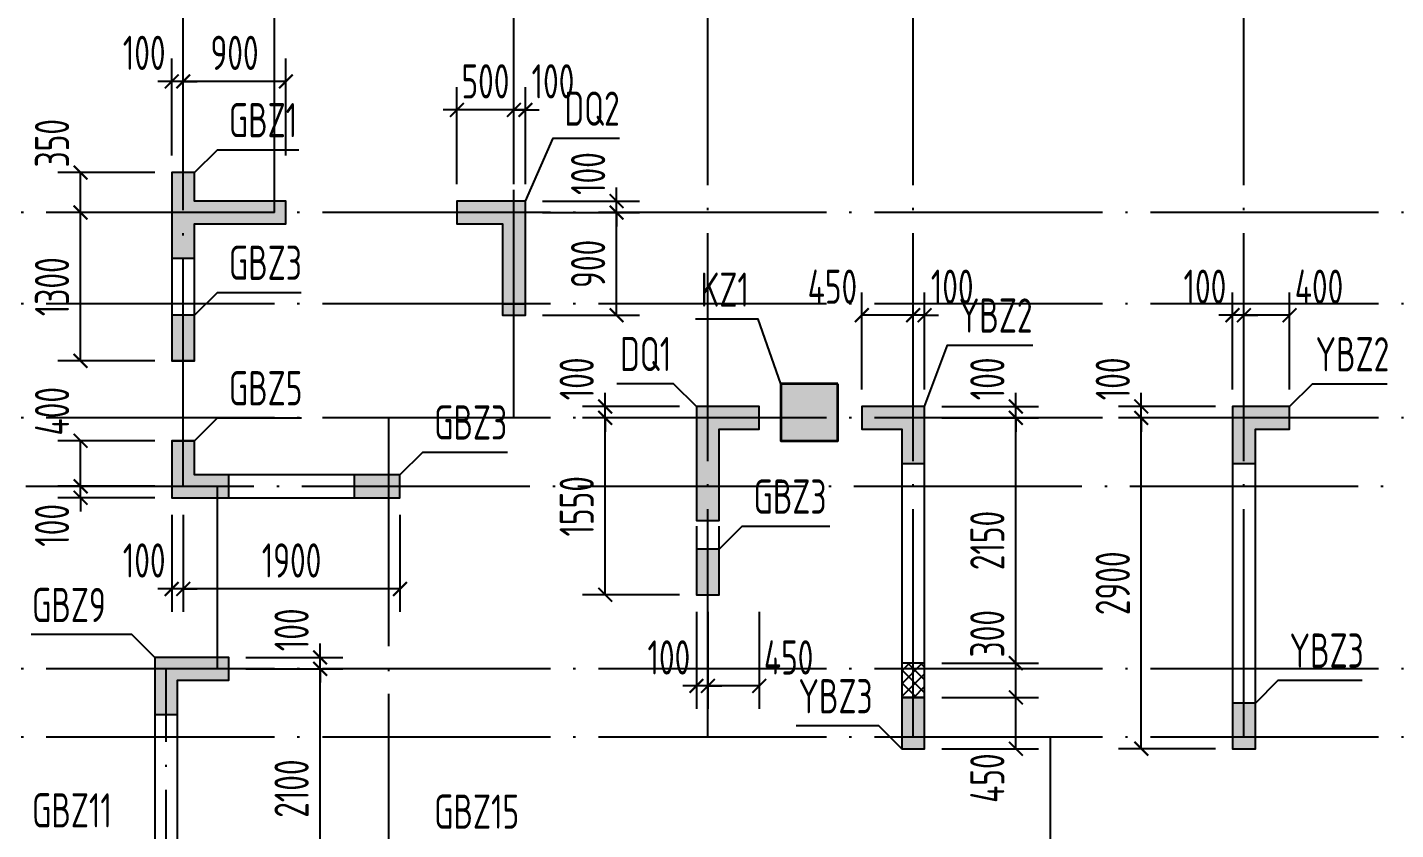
# Model space of a CAD drawing. Extents: x -812054 to 22247, y -644080 to 1003627.
# Drawn here: x -467722 to -455726, y -144690 to -137658 of the extents above; entities that cross this region are included whole.
import ezdxf
from ezdxf.enums import TextEntityAlignment as Align

# ---------------------------------------------------------------- set-up
doc = ezdxf.new("R2010")
doc.units = 0
doc.header["$LTSCALE"] = 1000
doc.linetypes.add('__DASH', pattern=[0.35, 0.25, -0.1])
doc.linetypes.add('DOTE', pattern=[2.42, 2, -0.2, 0.02, -0.2])
doc.layers.get('0').update_dxf_attribs({"linetype": 'CONTINUOUS'})
doc.layers.get('DEFPOINTS').update_dxf_attribs({"linetype": 'CONTINUOUS'})
for name, color, linetype in [('0z-约束构件', 1, 'CONTINUOUS'), ('A-DOTE', 10, 'DOTE'), ('COLU_DE_TEXT', 7, 'CONTINUOUS'), ('LABEL', 1, 'CONTINUOUS'), ('S-Q墙实线', 6, 'CONTINUOUS'), ('S-Q墙标注', 3, 'CONTINUOUS'), ('S-X详图填充', 252, 'CONTINUOUS'), ('S-X详图实线', 4, 'CONTINUOUS'), ('S-Z柱实线', 6, 'CONTINUOUS')]:
    doc.layers.add(name, color=color, linetype=linetype)
doc.styles.add('TSSD_REIN', font='tssdeng.shx', dxfattribs={"width": 0.7, "height": 300, "bigfont": 'tssdchn.shx'})
doc.styles.add('结构文字', font='zstxt.shx', dxfattribs={"width": 0.7, "bigfont": 'zshz.shx'})
doc.dimstyles.new('STRUCK', dxfattribs={"dimtxt": 400, "dimasz": 121, "dimexe": 200, "dimexo": 150, "dimgap": 115, "dimtad": 1, "dimdec": 0, "dimdsep": 46, "dimtxsty": '结构文字', "dimblk": 'ARCHTICK', "dimcen": 400, "dimclrd": 3, "dimclre": 3, "dimclrt": 7, "dimadec": 0, "dimazin": 0, "dimtfac": 1, "dimtdec": 0, "dimtix": 1, "dimtmove": 2, "dimatfit": 3, "dimldrblk": '_DIMX', "dimfxl": 1, "dimtolj": 1, "dimtzin": 0, "dimarcsym": 0})

# ---------------------------------------------------------------- blocks, each defined once
blk = doc.blocks.new('20210812.03353967')
at = {"layer": 'A-DOTE'}
for p, q in [((-200670.9, -51151.8), (-200670.9, -43152.1)), ((-197770.9, -50552.1), (-197770.9, -43152.1)), ((-196070.9, -53352.1), (-196070.9, -43152.1)), ((-194270.9, -53352.1), (-194270.9, -43152.1)), ((-191370.9, -53352.1), (-191370.9, -43152.1)), ((-199870.9, -48752.1), (-199870.9, -46652.1)), ((-163570.9, -48752.1), (-216570.9, -48752.1)), ((-163570.9, -49552.1), (-216570.9, -49552.1)), ((-163570.9, -50552.1), (-216570.9, -50552.1)), ((-198871.1, -50552.1), (-198870.9, -60652.1)), ((-216570.9, -51151.8), (-163570.9, -51151.8)), ((-200370.9, -52752.1), (-200370.9, -51152.1)), ((-163570.9, -52752.1), (-216570.9, -52752.1)), ((-200820.9, -60652.1), (-200820.9, -52752.1)), ((-163570.9, -53352.1), (-216570.9, -53352.1)), ((-193070.9, -53352.1), (-193070.9, -60652.1))]:
    blk.add_line(p, q, dxfattribs=at)
blk = doc.blocks.new('_ArchTick')
at = {"color": 0, "linetype": 'ByBlock', "const_width": 0.15}
blk.add_lwpolyline([(-0.5, -0.5), (0.5, 0.5)], dxfattribs=at)
blk = doc.blocks.new('*D698')
at = {"layer": 'DEFPOINTS', "color": 0, "transparency": 16777216}
for p in [(-457956, -141081), (-457156, -141081), (-457156, -143981)]:
    blk.add_point(p, dxfattribs=at)
at = {"layer": 'S-Q墙标注', "color": 3, "lineweight": -2, "transparency": 16777216}
for p, q in [((-457306, -141081), (-458156, -141081)), ((-457956, -143981), (-457956, -141081)), ((-457306, -143981), (-458156, -143981))]:
    blk.add_line(p, q, dxfattribs=at)
at = {"layer": 'S-Q墙标注', "color": 3, "lineweight": -2, "transparency": 16777216, "xscale": 121, "yscale": 121, "zscale": 121}
for p, rotation in [((-457956, -141081), 90), ((-457956, -143981), 270)]:
    blk.add_blockref('_ArchTick', p, dxfattribs=dict(at, rotation=rotation))
at = {"layer": 'S-Q墙标注', "color": 7, "transparency": 16777216, "insert": (-458206, -142531), "char_height": 300, "attachment_point": 5, "rotation": 90, "style": 'TSSD_REIN'}
blk.add_mtext('\\A1;2900', dxfattribs=at)
blk = doc.blocks.new('_DIMX')
blk.add_line((-150, 0), (150, 0))
at = {"const_width": 50}
blk.add_lwpolyline([(-70, -70), (70, 70)], dxfattribs=at)
blk = doc.blocks.new('*D699')
at = {"layer": 'DEFPOINTS', "color": 0, "transparency": 16777216}
for p in [(-457956, -140981), (-457156, -140981), (-457156, -141081)]:
    blk.add_point(p, dxfattribs=at)
at = {"layer": 'S-Q墙标注', "color": 3, "lineweight": -2, "transparency": 16777216}
for p, q in [((-457956, -140981), (-457956, -140860)), ((-457306, -140981), (-458156, -140981)), ((-457956, -141081), (-457956, -140981)), ((-457306, -141081), (-458156, -141081)), ((-457956, -141081), (-457956, -141202))]:
    blk.add_line(p, q, dxfattribs=at)
at = {"layer": 'S-Q墙标注', "color": 3, "lineweight": -2, "transparency": 16777216, "xscale": 121, "yscale": 121, "zscale": 121}
for p, rotation in [((-457956, -140981), 270), ((-457956, -141081), 90)]:
    blk.add_blockref('_ArchTick', p, dxfattribs=dict(at, rotation=rotation))
at = {"layer": 'S-Q墙标注', "color": 7, "transparency": 16777216, "insert": (-458206, -140739), "char_height": 300, "attachment_point": 5, "rotation": 90, "style": 'TSSD_REIN'}
blk.add_mtext('\\A1;100', dxfattribs=at)
blk = doc.blocks.new('*D700')
at = {"layer": 'DEFPOINTS', "color": 0, "transparency": 16777216}
for p in [(-457056, -140181), (-457056, -140981), (-456656, -140981)]:
    blk.add_point(p, dxfattribs=at)
at = {"layer": 'S-Q墙标注', "color": 3, "lineweight": -2, "transparency": 16777216}
for p, q in [((-457056, -140831), (-457056, -139981)), ((-456656, -140831), (-456656, -139981)), ((-456656, -140181), (-457056, -140181))]:
    blk.add_line(p, q, dxfattribs=at)
at = {"layer": 'S-Q墙标注', "color": 3, "lineweight": -2, "transparency": 16777216, "xscale": 121, "yscale": 121, "zscale": 121, "rotation": 180}
blk.add_blockref('_ArchTick', (-457056, -140181), dxfattribs=at)
at = {"layer": 'S-Q墙标注', "color": 3, "lineweight": -2, "transparency": 16777216, "xscale": 121, "yscale": 121, "zscale": 121}
blk.add_blockref('_ArchTick', (-456656, -140181), dxfattribs=at)
at = {"layer": 'S-Q墙标注', "color": 7, "transparency": 16777216, "insert": (-456398, -139931), "char_height": 300, "attachment_point": 5, "style": 'TSSD_REIN'}
blk.add_mtext('\\A1;400', dxfattribs=at)
blk = doc.blocks.new('*D701')
at = {"layer": 'DEFPOINTS', "color": 0, "transparency": 16777216}
for p in [(-457156, -140181), (-457156, -140981), (-457056, -140981)]:
    blk.add_point(p, dxfattribs=at)
at = {"layer": 'S-Q墙标注', "color": 3, "lineweight": -2, "transparency": 16777216}
for p, q in [((-457156, -140831), (-457156, -139981)), ((-457056, -140831), (-457056, -139981)), ((-457156, -140181), (-457277, -140181)), ((-457056, -140181), (-457156, -140181)), ((-457056, -140181), (-456935, -140181))]:
    blk.add_line(p, q, dxfattribs=at)
at = {"layer": 'S-Q墙标注', "color": 3, "lineweight": -2, "transparency": 16777216, "xscale": 121, "yscale": 121, "zscale": 121}
blk.add_blockref('_ArchTick', (-457156, -140181), dxfattribs=at)
at = {"layer": 'S-Q墙标注', "color": 3, "lineweight": -2, "transparency": 16777216, "xscale": 121, "yscale": 121, "zscale": 121, "rotation": 180}
blk.add_blockref('_ArchTick', (-457056, -140181), dxfattribs=at)
at = {"layer": 'S-Q墙标注', "color": 7, "transparency": 16777216, "insert": (-457398, -139931), "char_height": 300, "attachment_point": 5, "style": 'TSSD_REIN'}
blk.add_mtext('\\A1;100', dxfattribs=at)
blk = doc.blocks.new('*D702')
at = {"layer": 'DEFPOINTS', "color": 0, "transparency": 16777216}
for p in [(-459856, -143531), (-459056, -143531), (-459856, -143981)]:
    blk.add_point(p, dxfattribs=at)
at = {"layer": 'S-Q墙标注', "color": 3, "lineweight": -2, "transparency": 16777216}
for p, q in [((-459706, -143531), (-458856, -143531)), ((-459056, -143981), (-459056, -143531)), ((-459706, -143981), (-458856, -143981))]:
    blk.add_line(p, q, dxfattribs=at)
at = {"layer": 'S-Q墙标注', "color": 3, "lineweight": -2, "transparency": 16777216, "xscale": 121, "yscale": 121, "zscale": 121}
for p, rotation in [((-459056, -143531), 90), ((-459056, -143981), 270)]:
    blk.add_blockref('_ArchTick', p, dxfattribs=dict(at, rotation=rotation))
at = {"layer": 'S-Q墙标注', "color": 7, "transparency": 16777216, "insert": (-459306, -144239), "char_height": 300, "attachment_point": 5, "rotation": 90, "style": 'TSSD_REIN'}
blk.add_mtext('\\A1;450', dxfattribs=at)
blk = doc.blocks.new('*D703')
at = {"layer": 'DEFPOINTS', "color": 0, "transparency": 16777216}
for p in [(-459856, -140981), (-459056, -140981), (-459856, -141081)]:
    blk.add_point(p, dxfattribs=at)
at = {"layer": 'S-Q墙标注', "color": 3, "lineweight": -2, "transparency": 16777216}
for p, q in [((-459056, -140981), (-459056, -140860)), ((-459706, -140981), (-458856, -140981)), ((-459056, -141081), (-459056, -140981)), ((-459706, -141081), (-458856, -141081)), ((-459056, -141081), (-459056, -141202))]:
    blk.add_line(p, q, dxfattribs=at)
at = {"layer": 'S-Q墙标注', "color": 3, "lineweight": -2, "transparency": 16777216, "xscale": 121, "yscale": 121, "zscale": 121}
for p, rotation in [((-459056, -140981), 270), ((-459056, -141081), 90)]:
    blk.add_blockref('_ArchTick', p, dxfattribs=dict(at, rotation=rotation))
at = {"layer": 'S-Q墙标注', "color": 7, "transparency": 16777216, "insert": (-459306, -140739), "char_height": 300, "attachment_point": 5, "rotation": 90, "style": 'TSSD_REIN'}
blk.add_mtext('\\A1;100', dxfattribs=at)
blk = doc.blocks.new('*D704')
at = {"layer": 'DEFPOINTS', "color": 0, "transparency": 16777216}
for p in [(-459956, -140181), (-459956, -140981), (-459856, -140981)]:
    blk.add_point(p, dxfattribs=at)
at = {"layer": 'S-Q墙标注', "color": 3, "lineweight": -2, "transparency": 16777216}
for p, q in [((-459956, -140831), (-459956, -139981)), ((-459856, -140831), (-459856, -139981)), ((-459956, -140181), (-460077, -140181)), ((-459856, -140181), (-459956, -140181)), ((-459856, -140181), (-459735, -140181))]:
    blk.add_line(p, q, dxfattribs=at)
at = {"layer": 'S-Q墙标注', "color": 3, "lineweight": -2, "transparency": 16777216, "xscale": 121, "yscale": 121, "zscale": 121}
blk.add_blockref('_ArchTick', (-459956, -140181), dxfattribs=at)
at = {"layer": 'S-Q墙标注', "color": 3, "lineweight": -2, "transparency": 16777216, "xscale": 121, "yscale": 121, "zscale": 121, "rotation": 180}
blk.add_blockref('_ArchTick', (-459856, -140181), dxfattribs=at)
at = {"layer": 'S-Q墙标注', "color": 7, "transparency": 16777216, "insert": (-459614, -139931), "char_height": 300, "attachment_point": 5, "style": 'TSSD_REIN'}
blk.add_mtext('\\A1;100', dxfattribs=at)
blk = doc.blocks.new('*D705')
at = {"layer": 'DEFPOINTS', "color": 0, "transparency": 16777216}
for p in [(-460406, -140181), (-460406, -140981), (-459956, -140981)]:
    blk.add_point(p, dxfattribs=at)
at = {"layer": 'S-Q墙标注', "color": 3, "lineweight": -2, "transparency": 16777216}
for p, q in [((-460406, -140831), (-460406, -139981)), ((-459956, -140831), (-459956, -139981)), ((-459956, -140181), (-460406, -140181))]:
    blk.add_line(p, q, dxfattribs=at)
at = {"layer": 'S-Q墙标注', "color": 3, "lineweight": -2, "transparency": 16777216, "xscale": 121, "yscale": 121, "zscale": 121, "rotation": 180}
blk.add_blockref('_ArchTick', (-460406, -140181), dxfattribs=at)
at = {"layer": 'S-Q墙标注', "color": 3, "lineweight": -2, "transparency": 16777216, "xscale": 121, "yscale": 121, "zscale": 121}
blk.add_blockref('_ArchTick', (-459956, -140181), dxfattribs=at)
at = {"layer": 'S-Q墙标注', "color": 7, "transparency": 16777216, "insert": (-460664, -139931), "char_height": 300, "attachment_point": 5, "style": 'TSSD_REIN'}
blk.add_mtext('\\A1;450', dxfattribs=at)
blk = doc.blocks.new('*D706')
at = {"layer": 'DEFPOINTS', "color": 0, "transparency": 16777216}
for p in [(-462656, -141081), (-461856, -141081), (-461856, -142631)]:
    blk.add_point(p, dxfattribs=at)
at = {"layer": 'S-Q墙标注', "color": 3, "lineweight": -2, "transparency": 16777216}
for p, q in [((-462006, -141081), (-462856, -141081)), ((-462656, -142631), (-462656, -141081)), ((-462006, -142631), (-462856, -142631))]:
    blk.add_line(p, q, dxfattribs=at)
at = {"layer": 'S-Q墙标注', "color": 3, "lineweight": -2, "transparency": 16777216, "xscale": 121, "yscale": 121, "zscale": 121}
for p, rotation in [((-462656, -141081), 90), ((-462656, -142631), 270)]:
    blk.add_blockref('_ArchTick', p, dxfattribs=dict(at, rotation=rotation))
at = {"layer": 'S-Q墙标注', "color": 7, "transparency": 16777216, "insert": (-462906, -141856), "char_height": 300, "attachment_point": 5, "rotation": 90, "style": 'TSSD_REIN'}
blk.add_mtext('\\A1;1550', dxfattribs=at)
blk = doc.blocks.new('*D707')
at = {"layer": 'DEFPOINTS', "color": 0, "transparency": 16777216}
for p in [(-462656, -140981), (-461856, -140981), (-461856, -141081)]:
    blk.add_point(p, dxfattribs=at)
at = {"layer": 'S-Q墙标注', "color": 3, "lineweight": -2, "transparency": 16777216}
for p, q in [((-462656, -140981), (-462656, -140860)), ((-462006, -140981), (-462856, -140981)), ((-462656, -141081), (-462656, -140981)), ((-462006, -141081), (-462856, -141081)), ((-462656, -141081), (-462656, -141202))]:
    blk.add_line(p, q, dxfattribs=at)
at = {"layer": 'S-Q墙标注', "color": 3, "lineweight": -2, "transparency": 16777216, "xscale": 121, "yscale": 121, "zscale": 121}
for p, rotation in [((-462656, -140981), 270), ((-462656, -141081), 90)]:
    blk.add_blockref('_ArchTick', p, dxfattribs=dict(at, rotation=rotation))
at = {"layer": 'S-Q墙标注', "color": 7, "transparency": 16777216, "insert": (-462906, -140739), "char_height": 300, "attachment_point": 5, "rotation": 90, "style": 'TSSD_REIN'}
blk.add_mtext('\\A1;100', dxfattribs=at)
blk = doc.blocks.new('*D708')
at = {"layer": 'DEFPOINTS', "color": 0, "transparency": 16777216}
for p in [(-461756, -142631), (-461306, -142631), (-461756, -143431)]:
    blk.add_point(p, dxfattribs=at)
at = {"layer": 'S-Q墙标注', "color": 3, "lineweight": -2, "transparency": 16777216}
for p, q in [((-461756, -142781), (-461756, -143631)), ((-461306, -142781), (-461306, -143631)), ((-461306, -143431), (-461756, -143431))]:
    blk.add_line(p, q, dxfattribs=at)
at = {"layer": 'S-Q墙标注', "color": 3, "lineweight": -2, "transparency": 16777216, "xscale": 121, "yscale": 121, "zscale": 121, "rotation": 180}
blk.add_blockref('_ArchTick', (-461756, -143431), dxfattribs=at)
at = {"layer": 'S-Q墙标注', "color": 3, "lineweight": -2, "transparency": 16777216, "xscale": 121, "yscale": 121, "zscale": 121}
blk.add_blockref('_ArchTick', (-461306, -143431), dxfattribs=at)
at = {"layer": 'S-Q墙标注', "color": 7, "transparency": 16777216, "insert": (-461048, -143181), "char_height": 300, "attachment_point": 5, "style": 'TSSD_REIN'}
blk.add_mtext('\\A1;450', dxfattribs=at)
blk = doc.blocks.new('*D709')
at = {"layer": 'DEFPOINTS', "color": 0, "transparency": 16777216}
for p in [(-461856, -142631), (-461756, -142631), (-461856, -143431)]:
    blk.add_point(p, dxfattribs=at)
at = {"layer": 'S-Q墙标注', "color": 3, "lineweight": -2, "transparency": 16777216}
for p, q in [((-461856, -142781), (-461856, -143631)), ((-461756, -142781), (-461756, -143631)), ((-461856, -143431), (-461977, -143431)), ((-461756, -143431), (-461856, -143431)), ((-461756, -143431), (-461635, -143431))]:
    blk.add_line(p, q, dxfattribs=at)
at = {"layer": 'S-Q墙标注', "color": 3, "lineweight": -2, "transparency": 16777216, "xscale": 121, "yscale": 121, "zscale": 121}
blk.add_blockref('_ArchTick', (-461856, -143431), dxfattribs=at)
at = {"layer": 'S-Q墙标注', "color": 3, "lineweight": -2, "transparency": 16777216, "xscale": 121, "yscale": 121, "zscale": 121, "rotation": 180}
blk.add_blockref('_ArchTick', (-461756, -143431), dxfattribs=at)
at = {"layer": 'S-Q墙标注', "color": 7, "transparency": 16777216, "insert": (-462098, -143181), "char_height": 300, "attachment_point": 5, "style": 'TSSD_REIN'}
blk.add_mtext('\\A1;100', dxfattribs=at)
blk = doc.blocks.new('*D710')
at = {"layer": 'DEFPOINTS', "color": 0, "transparency": 16777216}
for p in [(-467256, -141681), (-466456, -141681), (-466456, -141781)]:
    blk.add_point(p, dxfattribs=at)
at = {"layer": 'S-Q墙标注', "color": 3, "lineweight": -2, "transparency": 16777216}
for p, q in [((-467256, -141681), (-467256, -141560)), ((-466606, -141681), (-467456, -141681)), ((-466606, -141781), (-467456, -141781)), ((-467256, -141781), (-467256, -141681)), ((-467256, -141781), (-467256, -141902))]:
    blk.add_line(p, q, dxfattribs=at)
at = {"layer": 'S-Q墙标注', "color": 3, "lineweight": -2, "transparency": 16777216, "xscale": 121, "yscale": 121, "zscale": 121}
for p, rotation in [((-467256, -141681), 270), ((-467256, -141781), 90)]:
    blk.add_blockref('_ArchTick', p, dxfattribs=dict(at, rotation=rotation))
at = {"layer": 'S-Q墙标注', "color": 7, "transparency": 16777216, "insert": (-467506, -142023), "char_height": 300, "attachment_point": 5, "rotation": 90, "style": 'TSSD_REIN'}
blk.add_mtext('\\A1;100', dxfattribs=at)
blk = doc.blocks.new('*D711')
at = {"layer": 'DEFPOINTS', "color": 0, "transparency": 16777216}
for p in [(-467256, -141281), (-466456, -141281), (-466456, -141681)]:
    blk.add_point(p, dxfattribs=at)
at = {"layer": 'S-Q墙标注', "color": 3, "lineweight": -2, "transparency": 16777216}
for p, q in [((-466606, -141281), (-467456, -141281)), ((-467256, -141681), (-467256, -141281)), ((-466606, -141681), (-467456, -141681))]:
    blk.add_line(p, q, dxfattribs=at)
at = {"layer": 'S-Q墙标注', "color": 3, "lineweight": -2, "transparency": 16777216, "xscale": 121, "yscale": 121, "zscale": 121}
for p, rotation in [((-467256, -141281), 90), ((-467256, -141681), 270)]:
    blk.add_blockref('_ArchTick', p, dxfattribs=dict(at, rotation=rotation))
at = {"layer": 'S-Q墙标注', "color": 7, "transparency": 16777216, "insert": (-467506, -141023), "char_height": 300, "attachment_point": 5, "rotation": 90, "style": 'TSSD_REIN'}
blk.add_mtext('\\A1;400', dxfattribs=at)
blk = doc.blocks.new('*D712')
at = {"layer": 'DEFPOINTS', "color": 0, "transparency": 16777216}
for p in [(-466356, -141781), (-464456, -141781), (-466356, -142581)]:
    blk.add_point(p, dxfattribs=at)
at = {"layer": 'S-Q墙标注', "color": 3, "lineweight": -2, "transparency": 16777216}
for p, q in [((-466356, -141931), (-466356, -142781)), ((-464456, -141931), (-464456, -142781)), ((-464456, -142581), (-466356, -142581))]:
    blk.add_line(p, q, dxfattribs=at)
at = {"layer": 'S-Q墙标注', "color": 3, "lineweight": -2, "transparency": 16777216, "xscale": 121, "yscale": 121, "zscale": 121, "rotation": 180}
blk.add_blockref('_ArchTick', (-466356, -142581), dxfattribs=at)
at = {"layer": 'S-Q墙标注', "color": 3, "lineweight": -2, "transparency": 16777216, "xscale": 121, "yscale": 121, "zscale": 121}
blk.add_blockref('_ArchTick', (-464456, -142581), dxfattribs=at)
at = {"layer": 'S-Q墙标注', "color": 7, "transparency": 16777216, "insert": (-465406, -142331), "char_height": 300, "attachment_point": 5, "style": 'TSSD_REIN'}
blk.add_mtext('\\A1;1900', dxfattribs=at)
blk = doc.blocks.new('*D713')
at = {"layer": 'DEFPOINTS', "color": 0, "transparency": 16777216}
for p in [(-466456, -141781), (-466356, -141781), (-466456, -142581)]:
    blk.add_point(p, dxfattribs=at)
at = {"layer": 'S-Q墙标注', "color": 3, "lineweight": -2, "transparency": 16777216}
for p, q in [((-466456, -141931), (-466456, -142781)), ((-466356, -141931), (-466356, -142781)), ((-466456, -142581), (-466577, -142581)), ((-466356, -142581), (-466456, -142581)), ((-466356, -142581), (-466235, -142581))]:
    blk.add_line(p, q, dxfattribs=at)
at = {"layer": 'S-Q墙标注', "color": 3, "lineweight": -2, "transparency": 16777216, "xscale": 121, "yscale": 121, "zscale": 121}
blk.add_blockref('_ArchTick', (-466456, -142581), dxfattribs=at)
at = {"layer": 'S-Q墙标注', "color": 3, "lineweight": -2, "transparency": 16777216, "xscale": 121, "yscale": 121, "zscale": 121, "rotation": 180}
blk.add_blockref('_ArchTick', (-466356, -142581), dxfattribs=at)
at = {"layer": 'S-Q墙标注', "color": 7, "transparency": 16777216, "insert": (-466698, -142331), "char_height": 300, "attachment_point": 5, "style": 'TSSD_REIN'}
blk.add_mtext('\\A1;100', dxfattribs=at)
blk = doc.blocks.new('*D714')
at = {"layer": 'DEFPOINTS', "color": 0, "transparency": 16777216}
for p in [(-463356, -139281), (-462556, -139281), (-463356, -140181)]:
    blk.add_point(p, dxfattribs=at)
at = {"layer": 'S-Q墙标注', "color": 3, "lineweight": -2, "transparency": 16777216}
for p, q in [((-463206, -139281), (-462356, -139281)), ((-462556, -140181), (-462556, -139281)), ((-463206, -140181), (-462356, -140181))]:
    blk.add_line(p, q, dxfattribs=at)
at = {"layer": 'S-Q墙标注', "color": 3, "lineweight": -2, "transparency": 16777216, "xscale": 121, "yscale": 121, "zscale": 121}
for p, rotation in [((-462556, -139281), 90), ((-462556, -140181), 270)]:
    blk.add_blockref('_ArchTick', p, dxfattribs=dict(at, rotation=rotation))
at = {"layer": 'S-Q墙标注', "color": 7, "transparency": 16777216, "insert": (-462806, -139731), "char_height": 300, "attachment_point": 5, "rotation": 90, "style": 'TSSD_REIN'}
blk.add_mtext('\\A1;900', dxfattribs=at)
blk = doc.blocks.new('*D715')
at = {"layer": 'DEFPOINTS', "color": 0, "transparency": 16777216}
for p in [(-463356, -139181), (-462556, -139181), (-463356, -139281)]:
    blk.add_point(p, dxfattribs=at)
at = {"layer": 'S-Q墙标注', "color": 3, "lineweight": -2, "transparency": 16777216}
for p, q in [((-462556, -139181), (-462556, -139060)), ((-463206, -139181), (-462356, -139181)), ((-462556, -139281), (-462556, -139181)), ((-463206, -139281), (-462356, -139281)), ((-462556, -139281), (-462556, -139402))]:
    blk.add_line(p, q, dxfattribs=at)
at = {"layer": 'S-Q墙标注', "color": 3, "lineweight": -2, "transparency": 16777216, "xscale": 121, "yscale": 121, "zscale": 121}
for p, rotation in [((-462556, -139181), 270), ((-462556, -139281), 90)]:
    blk.add_blockref('_ArchTick', p, dxfattribs=dict(at, rotation=rotation))
at = {"layer": 'S-Q墙标注', "color": 7, "transparency": 16777216, "insert": (-462806, -138939), "char_height": 300, "attachment_point": 5, "rotation": 90, "style": 'TSSD_REIN'}
blk.add_mtext('\\A1;100', dxfattribs=at)
blk = doc.blocks.new('*D716')
at = {"layer": 'DEFPOINTS', "color": 0, "transparency": 16777216}
for p in [(-463456, -138381), (-463456, -139181), (-463356, -139181)]:
    blk.add_point(p, dxfattribs=at)
at = {"layer": 'S-Q墙标注', "color": 3, "lineweight": -2, "transparency": 16777216}
for p, q in [((-463456, -139031), (-463456, -138181)), ((-463356, -139031), (-463356, -138181)), ((-463456, -138381), (-463577, -138381)), ((-463356, -138381), (-463456, -138381)), ((-463356, -138381), (-463235, -138381))]:
    blk.add_line(p, q, dxfattribs=at)
at = {"layer": 'S-Q墙标注', "color": 3, "lineweight": -2, "transparency": 16777216, "xscale": 121, "yscale": 121, "zscale": 121}
blk.add_blockref('_ArchTick', (-463456, -138381), dxfattribs=at)
at = {"layer": 'S-Q墙标注', "color": 3, "lineweight": -2, "transparency": 16777216, "xscale": 121, "yscale": 121, "zscale": 121, "rotation": 180}
blk.add_blockref('_ArchTick', (-463356, -138381), dxfattribs=at)
at = {"layer": 'S-Q墙标注', "color": 7, "transparency": 16777216, "insert": (-463114, -138131), "char_height": 300, "attachment_point": 5, "style": 'TSSD_REIN'}
blk.add_mtext('\\A1;100', dxfattribs=at)
blk = doc.blocks.new('*D717')
at = {"layer": 'DEFPOINTS', "color": 0, "transparency": 16777216}
for p in [(-463956, -138381), (-463956, -139181), (-463456, -139181)]:
    blk.add_point(p, dxfattribs=at)
at = {"layer": 'S-Q墙标注', "color": 3, "lineweight": -2, "transparency": 16777216}
for p, q in [((-463956, -139031), (-463956, -138181)), ((-463456, -139031), (-463456, -138181)), ((-463956, -138381), (-464077, -138381)), ((-463456, -138381), (-463956, -138381)), ((-463456, -138381), (-463335, -138381))]:
    blk.add_line(p, q, dxfattribs=at)
at = {"layer": 'S-Q墙标注', "color": 3, "lineweight": -2, "transparency": 16777216, "xscale": 121, "yscale": 121, "zscale": 121}
blk.add_blockref('_ArchTick', (-463956, -138381), dxfattribs=at)
at = {"layer": 'S-Q墙标注', "color": 3, "lineweight": -2, "transparency": 16777216, "xscale": 121, "yscale": 121, "zscale": 121, "rotation": 180}
blk.add_blockref('_ArchTick', (-463456, -138381), dxfattribs=at)
at = {"layer": 'S-Q墙标注', "color": 7, "transparency": 16777216, "insert": (-463706, -138131), "char_height": 300, "attachment_point": 5, "style": 'TSSD_REIN'}
blk.add_mtext('\\A1;500', dxfattribs=at)
blk = doc.blocks.new('*D719')
at = {"layer": 'DEFPOINTS', "color": 0, "transparency": 16777216}
for p in [(-465956, -143281), (-465156, -143281), (-465956, -145381)]:
    blk.add_point(p, dxfattribs=at)
at = {"layer": 'S-Q墙标注', "color": 3, "lineweight": -2, "transparency": 16777216}
for p, q in [((-465806, -143281), (-464956, -143281)), ((-465156, -145381), (-465156, -143281)), ((-465806, -145381), (-464956, -145381))]:
    blk.add_line(p, q, dxfattribs=at)
at = {"layer": 'S-Q墙标注', "color": 3, "lineweight": -2, "transparency": 16777216, "xscale": 121, "yscale": 121, "zscale": 121}
for p, rotation in [((-465156, -143281), 90), ((-465156, -145381), 270)]:
    blk.add_blockref('_ArchTick', p, dxfattribs=dict(at, rotation=rotation))
at = {"layer": 'S-Q墙标注', "color": 7, "transparency": 16777216, "insert": (-465406, -144331), "char_height": 300, "attachment_point": 5, "rotation": 90, "style": 'TSSD_REIN'}
blk.add_mtext('\\A1;2100', dxfattribs=at)
blk = doc.blocks.new('*D720')
at = {"layer": 'DEFPOINTS', "color": 0, "transparency": 16777216}
for p in [(-465956, -143181), (-465156, -143181), (-465956, -143281)]:
    blk.add_point(p, dxfattribs=at)
at = {"layer": 'S-Q墙标注', "color": 3, "lineweight": -2, "transparency": 16777216}
for p, q in [((-465156, -143181), (-465156, -143060)), ((-465806, -143181), (-464956, -143181)), ((-465156, -143281), (-465156, -143181)), ((-465806, -143281), (-464956, -143281)), ((-465156, -143281), (-465156, -143402))]:
    blk.add_line(p, q, dxfattribs=at)
at = {"layer": 'S-Q墙标注', "color": 3, "lineweight": -2, "transparency": 16777216, "xscale": 121, "yscale": 121, "zscale": 121}
for p, rotation in [((-465156, -143181), 270), ((-465156, -143281), 90)]:
    blk.add_blockref('_ArchTick', p, dxfattribs=dict(at, rotation=rotation))
at = {"layer": 'S-Q墙标注', "color": 7, "transparency": 16777216, "insert": (-465406, -142939), "char_height": 300, "attachment_point": 5, "rotation": 90, "style": 'TSSD_REIN'}
blk.add_mtext('\\A1;100', dxfattribs=at)
blk = doc.blocks.new('*D794')
at = {"layer": 'DEFPOINTS', "color": 0, "transparency": 16777216}
for p in [(-459856, -143231), (-459056, -143231), (-459856, -143531)]:
    blk.add_point(p, dxfattribs=at)
at = {"layer": 'S-Q墙标注', "color": 3, "lineweight": -2, "transparency": 16777216}
for p, q in [((-459706, -143231), (-458856, -143231)), ((-459056, -143531), (-459056, -143231)), ((-459706, -143531), (-458856, -143531))]:
    blk.add_line(p, q, dxfattribs=at)
at = {"layer": 'S-Q墙标注', "color": 3, "lineweight": -2, "transparency": 16777216, "xscale": 121, "yscale": 121, "zscale": 121}
for p, rotation in [((-459056, -143231), 90), ((-459056, -143531), 270)]:
    blk.add_blockref('_ArchTick', p, dxfattribs=dict(at, rotation=rotation))
at = {"layer": 'S-Q墙标注', "color": 7, "transparency": 16777216, "insert": (-459306, -142973), "char_height": 300, "attachment_point": 5, "rotation": 90, "style": 'TSSD_REIN'}
blk.add_mtext('\\A1;300', dxfattribs=at)
blk = doc.blocks.new('*D795')
at = {"layer": 'DEFPOINTS', "color": 0, "transparency": 16777216}
for p in [(-459856, -141081), (-459056, -141081), (-459856, -143231)]:
    blk.add_point(p, dxfattribs=at)
at = {"layer": 'S-Q墙标注', "color": 3, "lineweight": -2, "transparency": 16777216}
for p, q in [((-459706, -141081), (-458856, -141081)), ((-459056, -143231), (-459056, -141081)), ((-459706, -143231), (-458856, -143231))]:
    blk.add_line(p, q, dxfattribs=at)
at = {"layer": 'S-Q墙标注', "color": 3, "lineweight": -2, "transparency": 16777216, "xscale": 121, "yscale": 121, "zscale": 121}
for p, rotation in [((-459056, -141081), 90), ((-459056, -143231), 270)]:
    blk.add_blockref('_ArchTick', p, dxfattribs=dict(at, rotation=rotation))
at = {"layer": 'S-Q墙标注', "color": 7, "transparency": 16777216, "insert": (-459306, -142156), "char_height": 300, "attachment_point": 5, "rotation": 90, "style": 'TSSD_REIN'}
blk.add_mtext('\\A1;2150', dxfattribs=at)
blk = doc.blocks.new('*D809')
at = {"layer": 'DEFPOINTS', "color": 0, "transparency": 16777216}
for p in [(-467256, -139281), (-466456, -139281), (-466456, -140581)]:
    blk.add_point(p, dxfattribs=at)
at = {"layer": 'S-Q墙标注', "color": 3, "lineweight": -2, "transparency": 16777216}
for p, q in [((-466606, -139281), (-467456, -139281)), ((-467256, -140581), (-467256, -139281)), ((-466606, -140581), (-467456, -140581))]:
    blk.add_line(p, q, dxfattribs=at)
at = {"layer": 'S-Q墙标注', "color": 3, "lineweight": -2, "transparency": 16777216, "xscale": 121, "yscale": 121, "zscale": 121}
for p, rotation in [((-467256, -139281), 90), ((-467256, -140581), 270)]:
    blk.add_blockref('_ArchTick', p, dxfattribs=dict(at, rotation=rotation))
at = {"layer": 'S-Q墙标注', "color": 7, "transparency": 16777216, "insert": (-467506, -139931), "char_height": 300, "attachment_point": 5, "rotation": 90, "style": 'TSSD_REIN'}
blk.add_mtext('\\A1;1300', dxfattribs=at)
blk = doc.blocks.new('*D810')
at = {"layer": 'DEFPOINTS', "color": 0, "transparency": 16777216}
for p in [(-467256, -138931), (-466456, -138931), (-466456, -139281)]:
    blk.add_point(p, dxfattribs=at)
at = {"layer": 'S-Q墙标注', "color": 3, "lineweight": -2, "transparency": 16777216}
for p, q in [((-466606, -138931), (-467456, -138931)), ((-467256, -139281), (-467256, -138931)), ((-466606, -139281), (-467456, -139281))]:
    blk.add_line(p, q, dxfattribs=at)
at = {"layer": 'S-Q墙标注', "color": 3, "lineweight": -2, "transparency": 16777216, "xscale": 121, "yscale": 121, "zscale": 121}
for p, rotation in [((-467256, -138931), 90), ((-467256, -139281), 270)]:
    blk.add_blockref('_ArchTick', p, dxfattribs=dict(at, rotation=rotation))
at = {"layer": 'S-Q墙标注', "color": 7, "transparency": 16777216, "insert": (-467506, -138673), "char_height": 300, "attachment_point": 5, "rotation": 90, "style": 'TSSD_REIN'}
blk.add_mtext('\\A1;350', dxfattribs=at)
blk = doc.blocks.new('*D811')
at = {"layer": 'DEFPOINTS', "color": 0, "transparency": 16777216}
for p in [(-466356, -138131), (-466356, -138931), (-465456, -138931)]:
    blk.add_point(p, dxfattribs=at)
at = {"layer": 'S-Q墙标注', "color": 3, "lineweight": -2, "transparency": 16777216}
for p, q in [((-466356, -138781), (-466356, -137931)), ((-465456, -138781), (-465456, -137931)), ((-465456, -138131), (-466356, -138131))]:
    blk.add_line(p, q, dxfattribs=at)
at = {"layer": 'S-Q墙标注', "color": 3, "lineweight": -2, "transparency": 16777216, "xscale": 121, "yscale": 121, "zscale": 121, "rotation": 180}
blk.add_blockref('_ArchTick', (-466356, -138131), dxfattribs=at)
at = {"layer": 'S-Q墙标注', "color": 3, "lineweight": -2, "transparency": 16777216, "xscale": 121, "yscale": 121, "zscale": 121}
blk.add_blockref('_ArchTick', (-465456, -138131), dxfattribs=at)
at = {"layer": 'S-Q墙标注', "color": 7, "transparency": 16777216, "insert": (-465906, -137881), "char_height": 300, "attachment_point": 5, "style": 'TSSD_REIN'}
blk.add_mtext('\\A1;900', dxfattribs=at)
blk = doc.blocks.new('*D812')
at = {"layer": 'DEFPOINTS', "color": 0, "transparency": 16777216}
for p in [(-466456, -138131), (-466456, -138931), (-466356, -138931)]:
    blk.add_point(p, dxfattribs=at)
at = {"layer": 'S-Q墙标注', "color": 3, "lineweight": -2, "transparency": 16777216}
for p, q in [((-466456, -138781), (-466456, -137931)), ((-466356, -138781), (-466356, -137931)), ((-466456, -138131), (-466577, -138131)), ((-466356, -138131), (-466456, -138131)), ((-466356, -138131), (-466235, -138131))]:
    blk.add_line(p, q, dxfattribs=at)
at = {"layer": 'S-Q墙标注', "color": 3, "lineweight": -2, "transparency": 16777216, "xscale": 121, "yscale": 121, "zscale": 121}
blk.add_blockref('_ArchTick', (-466456, -138131), dxfattribs=at)
at = {"layer": 'S-Q墙标注', "color": 3, "lineweight": -2, "transparency": 16777216, "xscale": 121, "yscale": 121, "zscale": 121, "rotation": 180}
blk.add_blockref('_ArchTick', (-466356, -138131), dxfattribs=at)
at = {"layer": 'S-Q墙标注', "color": 7, "transparency": 16777216, "insert": (-466698, -137881), "char_height": 300, "attachment_point": 5, "style": 'TSSD_REIN'}
blk.add_mtext('\\A1;100', dxfattribs=at)

msp = doc.modelspace()

# ---------------------------------------------------------------- hatches: boundary and pattern name
at = {"layer": '0z-约束构件'}
h = msp.add_hatch(dxfattribs=at)
h.set_pattern_fill('ANSI37', color=256, scale=25, style=0)
h.set_pattern_definition([(45, (-343926.01, -562728.835), (-56.126601, 56.126601), []), (135, (-343926.01, -562728.835), (-56.126601, -56.126601), [])])
h.paths.add_polyline_path([(-460056.05, -143531.04), (-460056.05, -143231.04), (-459856.05, -143231.04), (-459856.05, -143531.04)])
at = {"layer": 'S-X详图填充'}
h = msp.add_hatch(color=256, dxfattribs=at)
h.dxf.hatch_style = 1
h.paths.add_polyline_path([(-466456.21, -139681.12), (-466255.91, -139681.01), (-466256.13, -139381.01), (-465456.02, -139381.01), (-465456.02, -139181.01), (-466256.19, -139181.01), (-466256.33, -138931.04), (-466456.33, -138931.16)])
h = msp.add_hatch(color=256, dxfattribs=at)
h.dxf.hatch_style = 1
h.paths.add_polyline_path([(-463356.04, -140181.04), (-463356.04, -139181.04), (-463955.96, -139181.04), (-463955.96, -139381.04), (-463556.04, -139381.04), (-463556.04, -140181.04)])
h = msp.add_hatch(color=256, dxfattribs=at)
h.dxf.hatch_style = 1
h.paths.add_polyline_path([(-466255.62, -140181.01), (-466456.17, -140181.12), (-466456.13, -140581.01), (-466256.13, -140581.01)])
h = msp.add_hatch(color=256, dxfattribs=at)
h.dxf.hatch_style = 1
h.paths.add_polyline_path([(-460616.5, -140781.04), (-461116.5, -140781.04), (-461116.5, -141281.04), (-460616.5, -141281.04)])
h = msp.add_hatch(color=256, dxfattribs=at)
h.dxf.hatch_style = 1
h.paths.add_polyline_path([(-461856.04, -141981.04), (-461656.04, -141981.04), (-461656.04, -141181.04), (-461306.14, -141181.04), (-461306.14, -140981.04), (-461856.04, -140981.04)])
h = msp.add_hatch(color=256, dxfattribs=at)
h.dxf.hatch_style = 1
h.paths.add_polyline_path([(-460056.05, -141481.04), (-459856.05, -141481.04), (-459856.05, -140981.04), (-460406.05, -140981.04), (-460406.05, -141181.04), (-460056.05, -141181.04)])
h = msp.add_hatch(color=256, dxfattribs=at)
h.dxf.hatch_style = 1
h.paths.add_polyline_path([(-457156.05, -141481.04), (-456956.05, -141481.04), (-456956.05, -141181.04), (-456656.14, -141181.05), (-456656.14, -140981.05), (-457156.05, -140981.04)])
h = msp.add_hatch(color=256, dxfattribs=at)
h.dxf.hatch_style = 1
h.paths.add_polyline_path([(-465956.13, -141780.74), (-465956.13, -141580.74), (-466256.13, -141580.74), (-466256.13, -141280.74), (-466456.13, -141280.74), (-466456.13, -141780.74)])
h = msp.add_hatch(color=256, dxfattribs=at)
h.dxf.hatch_style = 1
h.paths.add_polyline_path([(-464856.13, -141580.74), (-464856.13, -141780.74), (-464456.13, -141780.74), (-464456.13, -141580.74)])
h = msp.add_hatch(color=256, dxfattribs=at)
h.dxf.hatch_style = 1
h.paths.add_polyline_path([(-461656.04, -142231.04), (-461856.04, -142231.04), (-461856.04, -142631.04), (-461656.04, -142631.04)])
h = msp.add_hatch(color=256, dxfattribs=at)
h.dxf.hatch_style = 1
h.paths.add_polyline_path([(-466606.04, -143681.04), (-466406.04, -143681.04), (-466406.04, -143381.04), (-465956.17, -143381.04), (-465956.17, -143181.04), (-466606.04, -143181.04)])
h = msp.add_hatch(color=256, dxfattribs=at)
h.dxf.hatch_style = 1
h.paths.add_polyline_path([(-459856.05, -143531.04), (-460056.05, -143531.04), (-460056.05, -143981.04), (-459856.05, -143981.04)])
h = msp.add_hatch(color=256, dxfattribs=at)
h.dxf.hatch_style = 1
h.paths.add_polyline_path([(-456956.06, -143581.04), (-457156.06, -143581.04), (-457156.06, -143981.04), (-456956.06, -143981.04)])

# ---------------------------------------------------------------- linework, layer by layer
at = {"layer": '0z-约束构件'}
msp.add_lwpolyline([(-460056.05, -143531.04), (-459856.05, -143531.04), (-459856.05, -143231.04), (-460056.05, -143231.04)], close=True, dxfattribs=at)
at = {"layer": 'LABEL'}
for points in [[(-463356.04, -139181.04), (-463113.59, -138630), (-462530.29, -138630)], [(-466256.04, -138931.04), (-466056.04, -138731.04), (-465342.97, -138731.04)], [(-466255.62, -140181.01), (-466055.62, -139981.01), (-465322.63, -139981.01)], [(-461116.5, -140781.04), (-461316.5, -140216.72), (-461863.72, -140216.72)], [(-459856.05, -140981.04), (-459656.05, -140443.75), (-458907.07, -140443.75)], [(-461856.04, -140981.04), (-462056.04, -140781.04), (-462554.83, -140781.04)], [(-456656.14, -140981.05), (-456456.14, -140781.05), (-455800.95, -140781.05)], [(-466256.04, -141280.96), (-466056.04, -141080.96), (-465319.16, -141080.96)], [(-464456.13, -141580.74), (-464256.13, -141380.74), (-463512.04, -141380.74)], [(-461656.04, -142231.04), (-461456.04, -142031.04), (-460686.83, -142031.04)], [(-466606.04, -143181.04), (-466806.04, -142981.04), (-467690.27, -142981.04)], [(-456956.06, -143581.04), (-456756.06, -143381.04), (-456020.09, -143381.04)], [(-460056.05, -143981.04), (-460256.05, -143781.04), (-460981.96, -143781.04)]]:
    msp.add_lwpolyline(points, dxfattribs=at)
at = {"layer": 'S-Q墙实线', "linetype": '__DASH'}
for p, q in [((-466256.04, -140581.04), (-466456.04, -140581.04)), ((-466456.04, -141280.96), (-466256.04, -141280.96))]:
    msp.add_line(p, q, dxfattribs=at)
for points in [[(-466256.04, -140581.04), (-466256.04, -139381.04), (-465456.63, -139381.04), (-465456.63, -139181.04), (-466256.04, -139181.04), (-466256.04, -138931.04), (-466456.04, -138931.04), (-466456.04, -140581.04)], [(-466456.04, -141280.77), (-466456.04, -141780.77), (-464456.05, -141780.77), (-464456.05, -141580.77), (-466256.04, -141580.77), (-466256.04, -141280.77)]]:
    msp.add_lwpolyline(points, dxfattribs=at)
at = {"layer": 'S-Q墙实线'}
for points in [[(-466456.04, -139281.04), (-466456.04, -140581.04), (-466256.04, -140581.04), (-466256.04, -139381.04), (-465456.44, -139381.04), (-465456.44, -139181.04), (-466256.04, -139181.04), (-466256.04, -138931.04), (-466456.04, -138931.04)], [(-463356.04, -139181.04), (-463955.96, -139181.04), (-463955.96, -139381.04), (-463556.04, -139381.04), (-463556.04, -140181.04), (-463356.04, -140181.04)], [(-461856.04, -140981.04), (-461856.04, -141981.04), (-461656.04, -141981.04), (-461656.04, -141181.04), (-461306.14, -141181.04), (-461306.14, -140981.04)], [(-459856.05, -140981.04), (-460406.05, -140981.04), (-460406.05, -141181.04), (-460056.05, -141181.04), (-460056.05, -143981.04), (-459856.05, -143981.04)], [(-457156.05, -140981.04), (-457156.06, -143981.04), (-456956.06, -143981.04), (-456956.05, -141181.04), (-456656.14, -141181.05), (-456656.14, -140981.05)], [(-466256.04, -141580.77), (-466256.04, -141280.77), (-466456.04, -141280.77), (-466456.04, -141780.77), (-466056.17, -141780.77), (-464456.05, -141780.77), (-464456.05, -141580.77), (-466056.17, -141580.77)], [(-466406.04, -145481.04), (-466406.04, -143881.04), (-466406.04, -143381.04), (-465956.17, -143381.04), (-465956.17, -143181.04), (-466606.04, -143181.04), (-466606.04, -143881.04), (-466606.04, -145281.04), (-466806.04, -145281.04), (-466806.04, -145481.04)]]:
    msp.add_lwpolyline(points, close=True, dxfattribs=at)
at = {"layer": 'S-Q墙实线', "linetype": '__DASH'}
for points in [[(-463356.04, -140081.04), (-463356.04, -139181.04), (-463955.96, -139181.04), (-463955.96, -139381.04), (-463556.04, -139381.04), (-463556.04, -140081.04)], [(-461656.04, -141181.04), (-461306.14, -141181.04), (-461306.14, -140981.04), (-461856.04, -140981.04), (-461856.04, -142631.04), (-461656.04, -142631.04)], [(-460406.05, -141181.04), (-460056.05, -141181.04), (-460056.05, -143981.04), (-459856.05, -143981.04), (-459856.05, -140981.04), (-460406.05, -140981.04)], [(-456956.05, -141181.04), (-456656.14, -141181.05), (-456656.14, -140981.05), (-457156.05, -140981.04), (-457156.06, -143981.04), (-456956.06, -143981.04)], [(-466806.04, -145481.04), (-466406.04, -145481.04), (-466406.04, -143381.04), (-465956.17, -143381.04), (-465956.17, -143181.04), (-466606.04, -143181.04), (-466606.04, -145281.04), (-466806.04, -145281.04)]]:
    msp.add_lwpolyline(points, close=True, dxfattribs=at)
at = {"layer": 'S-X详图实线'}
for points in [[(-466456.21, -139681.12), (-466255.91, -139681.01), (-466256.13, -139381.01), (-465456.02, -139381.01), (-465456.02, -139181.01), (-466256.19, -139181.01), (-466256.27, -138931.04), (-466456.27, -138931.16), (-466456.21, -139681.12)], [(-463356.04, -140181.04), (-463356.04, -139181.04), (-463955.96, -139181.04), (-463955.96, -139381.04), (-463556.04, -139381.04), (-463556.04, -140181.04), (-463356.04, -140181.04)], [(-466255.62, -140181.01), (-466456.17, -140181.12), (-466456.13, -140581.01), (-466256.13, -140581.01), (-466255.62, -140181.01)], [(-460616.5, -140781.04), (-461116.5, -140781.04), (-461116.5, -141281.04), (-460616.5, -141281.04), (-460616.5, -140781.04)], [(-461856.04, -141981.04), (-461656.04, -141981.04), (-461656.04, -141181.04), (-461306.14, -141181.04), (-461306.14, -140981.04), (-461856.04, -140981.04), (-461856.04, -141981.04)], [(-460056.05, -141481.04), (-459856.05, -141481.04), (-459856.05, -140981.04), (-460406.05, -140981.04), (-460406.05, -141181.04), (-460056.05, -141181.04), (-460056.05, -141481.04)], [(-457156.05, -141481.04), (-456956.05, -141481.04), (-456956.05, -141181.04), (-456656.14, -141181.05), (-456656.14, -140981.05), (-457156.05, -140981.04), (-457156.05, -141481.04)], [(-465956.13, -141780.74), (-465956.13, -141580.74), (-466256.13, -141580.74), (-466256.13, -141280.74), (-466456.13, -141280.74), (-466456.13, -141780.74), (-465956.13, -141780.74)], [(-464856.13, -141580.74), (-464856.13, -141780.74), (-464456.13, -141780.74), (-464456.13, -141580.74), (-464856.13, -141580.74)], [(-461656.04, -142231.04), (-461856.04, -142231.04), (-461856.04, -142631.04), (-461656.04, -142631.04), (-461656.04, -142231.04)], [(-466606.04, -143681.04), (-466406.04, -143681.04), (-466406.04, -143381.04), (-465956.17, -143381.04), (-465956.17, -143181.04), (-466606.04, -143181.04), (-466606.04, -143681.04)], [(-459856.05, -143531.04), (-460056.05, -143531.04), (-460056.05, -143981.04), (-459856.05, -143981.04), (-459856.05, -143531.04)], [(-456956.06, -143581.04), (-457156.06, -143581.04), (-457156.06, -143981.04), (-456956.06, -143981.04), (-456956.06, -143581.04)]]:
    msp.add_lwpolyline(points, close=True, dxfattribs=at)
at = {"layer": 'S-Z柱实线', "lineweight": 35}
msp.add_lwpolyline([(-460616.5, -140781.04), (-461116.5, -140781.04), (-461116.5, -141281.04), (-460616.5, -141281.04)], close=True, dxfattribs=at)

# ---------------------------------------------------------------- block references
at = {"layer": 'A-DOTE'}
msp.add_blockref('20210812.03353967', (-265685.13, -90528.95), dxfattribs=at)

# ---------------------------------------------------------------- texts
at = {"layer": 'COLU_DE_TEXT', "style": 'TSSD_REIN', "width": 0.7}
for s, p in [('DQ2', (-463013.59, -138610)), ('GBZ1', (-465956.04, -138711.04)), ('GBZ3', (-465955.62, -139961.01)), ('KZ1', (-461820.35, -140196.72)), ('YBZ2', (-459556.05, -140423.75)), ('DQ1', (-462525.11, -140761.04)), ('YBZ2', (-456428.32, -140763.24)), ('GBZ5', (-465956.04, -141060.96)), ('GBZ3', (-464156.13, -141360.74)), ('GBZ3', (-461356.04, -142011.04)), ('GBZ9', (-467681.43, -142961.04)), ('YBZ3', (-456656.06, -143361.04)), ('YBZ3', (-460961.82, -143761.04)), ('GBZ11', (-467681.43, -144761.04)), ('GBZ15', (-464156.05, -144772.59))]:
    msp.add_text(s, height=300, dxfattribs=at).set_placement(p, align=Align.BOTTOM_LEFT)

# ---------------------------------------------------------------- dimensions: what is measured, and where the dimension line sits
at = {"layer": 'S-Q墙标注'}
for base, p1, p2, angle, picture, middle in [((-466456.04, -138131.04), (-466356.03, -138931.04), (-466456.04, -138931.04), 180, '*D812', (-466697.97, -137881.04)), ((-463456.04, -138381.04), (-463356.04, -139181.04), (-463456.04, -139181.04), 180, '*D716', (-463114.12, -138131.04)), ((-467256.04, -138931.04), (-466456.04, -139281.04), (-466456.04, -138931.04), 90, '*D810', (-467506.04, -138672.97)), ((-462556.04, -139181.04), (-463356.04, -139281.04), (-463356.04, -139181.04), 90, '*D715', (-462806.04, -138939.12)), ((-460406.05, -140181.04), (-459956.04, -140981.04), (-460406.05, -140981.04), 180, '*D705', (-460664.13, -139931.04)), ((-459956.04, -140181.04), (-459856.05, -140981.04), (-459956.04, -140981.04), 180, '*D704', (-459614.13, -139931.04)), ((-457156.05, -140181.04), (-457056.04, -140981.04), (-457156.05, -140981.04), 180, '*D701', (-457397.98, -139931.04)), ((-457056.04, -140181.04), (-456656.14, -140981.04), (-457056.04, -140981.04), 180, '*D700', (-456398.06, -139931.04)), ((-462656.05, -140981.04), (-461856.05, -141081.04), (-461856.05, -140981.04), 90, '*D707', (-462906.05, -140739.12)), ((-459056.05, -140981.04), (-459856.05, -141081.04), (-459856.05, -140981.04), 90, '*D703', (-459306.05, -140739.12)), ((-457956.05, -140981.04), (-457156.05, -141081.04), (-457156.05, -140981.04), 90, '*D699', (-458206.05, -140739.12)), ((-467256.04, -141280.77), (-466456.04, -141680.77), (-466456.04, -141280.77), 90, '*D711', (-467506.04, -141022.7)), ((-467256.04, -141680.77), (-466456.04, -141780.77), (-466456.04, -141680.77), 90, '*D710', (-467506.04, -142022.7)), ((-466456.04, -142580.77), (-466356.04, -141780.77), (-466456.04, -141780.77), 180, '*D713', (-466697.96, -142330.77)), ((-465155.98, -143181.04), (-465955.98, -143281.04), (-465955.98, -143181.04), 90, '*D720', (-465405.98, -142939.12)), ((-461856.05, -143431.04), (-461756.04, -142631.04), (-461856.05, -142631.04), 180, '*D709', (-462097.98, -143181.04)), ((-461756.04, -143431.04), (-461306.13, -142631.04), (-461756.04, -142631.04), 180, '*D708', (-461048.06, -143181.04)), ((-459056.05, -143231.04), (-459856.05, -143531.04), (-459856.05, -143231.04), 90, '*D794', (-459306.05, -142972.97)), ((-459056.05, -143531.04), (-459856.05, -143981.04), (-459856.05, -143531.04), 90, '*D702', (-459306.05, -144239.12))]:
    dim = msp.add_linear_dim(base=base, p1=p1, p2=p2, angle=angle, dimstyle='STRUCK', override={"dimtxt": 300, "dimgap": 100, "dimtxsty": 'TSSD_REIN'}, dxfattribs=at)
    dim.commit()
    dim.dimension.update_dxf_attribs({"geometry": picture, "text_midpoint": middle, "dimtype": 160})
for base, p1, p2, angle, picture, middle in [((-466356.03, -138131.04), (-465455.92, -138931.04), (-466356.03, -138931.04), 180, '*D811', (-465905.98, -137881.04)), ((-463955.96, -138381.04), (-463456.04, -139181.04), (-463955.96, -139181.04), 180, '*D717', (-463706, -138131.04)), ((-467256.04, -139281.04), (-466456.04, -140581.04), (-466456.04, -139281.04), 90, '*D809', (-467506.04, -139931.04)), ((-462556.04, -139281.04), (-463356.04, -140181.04), (-463356.04, -139281.04), 90, '*D714', (-462806.04, -139731.04)), ((-462656.05, -141081.04), (-461856.05, -142631.04), (-461856.05, -141081.04), 90, '*D706', (-462906.05, -141856.04)), ((-459056.05, -141081.04), (-459856.05, -143231.04), (-459856.05, -141081.04), 90, '*D795', (-459306.05, -142156.04)), ((-457956.05, -141081.04), (-457156.05, -143981.04), (-457156.05, -141081.04), 90, '*D698', (-458206.05, -142531.04)), ((-466356.04, -142580.77), (-464456.04, -141780.77), (-466356.04, -141780.77), 180, '*D712', (-465406.04, -142330.77)), ((-465155.98, -143281.04), (-465955.98, -145381.04), (-465955.98, -143281.04), 90, '*D719', (-465405.98, -144331.04))]:
    dim = msp.add_linear_dim(base=base, p1=p1, p2=p2, angle=angle, dimstyle='STRUCK', override={"dimtxt": 300, "dimgap": 100, "dimtxsty": 'TSSD_REIN'}, dxfattribs=at)
    dim.commit()
    dim.dimension.update_dxf_attribs({"geometry": picture, "text_midpoint": middle})

doc.saveas('drawing.dxf')
